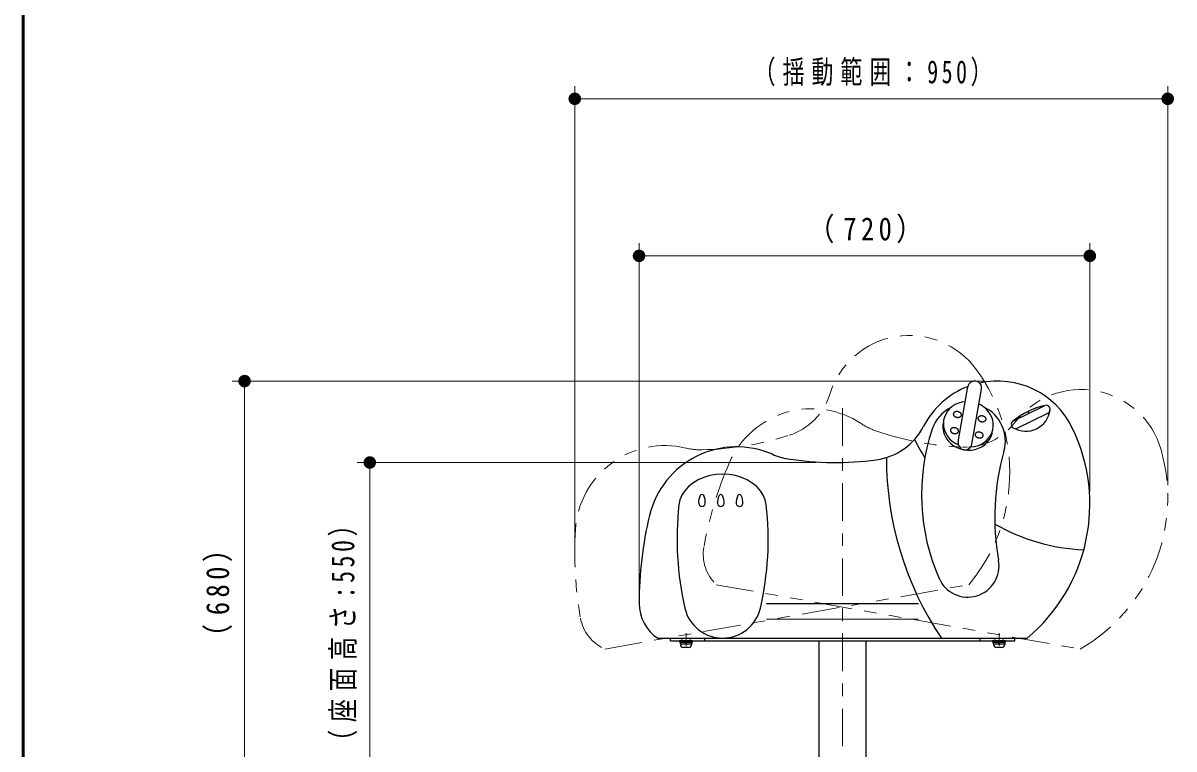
# Model space of a CAD drawing. Units: millimetres on the paper, scale 1:20. Extents: x -385 to 178, y 0 to 267.
# Drawn here: x -385 to -293.1, y 86.8 to 144.7 of the extents above; entities that cross this region are included whole.
import ezdxf

# ---------------------------------------------------------------- set-up
doc = ezdxf.new("R2010")
doc.units = ezdxf.units.MM
for name, pattern in [('USER1', [4.5, 2.5, -2]), ('USER2', [6, 3, -1, 1, -1]), ('USER3', [8, 3, -1, 1, -1, 1, -1])]:
    doc.linetypes.add(name, pattern=pattern)
doc.layers.add('1_20', color=7, linetype='Continuous', lineweight=25)
doc.layers.add('LY_3', color=7, linetype='Continuous', lineweight=13)
doc.styles.add('ＭＳ ゴシック', font='')
doc.styles.get('ＭＳ ゴシック').set_extended_font_data('MS Gothic')

# ---------------------------------------------------------------- blocks, each defined once
blk = doc.blocks.new('filled_dot')
at = {"color": 0, "linetype": 'Continuous', "lineweight": -2, "const_width": 1.25}
blk.add_lwpolyline([(-0.625, 0, 1), (0.625, 0, 1)], format="xyb", close=True, dxfattribs=at)

msp = doc.modelspace()

# ---------------------------------------------------------------- linework, layer by layer
at = {"layer": '1_20', "lineweight": 13}
for p, q in [((-340.94, 103.404), (-340.94, 139.666)), ((-293.585, 107.823), (-293.585, 139.666)), ((-340.94, 138.666), (-293.585, 138.666)), ((-335.804, 99.377), (-335.804, 127.127)), ((-299.804, 107.299), (-299.804, 127.127)), ((-335.804, 126.127), (-299.804, 126.127)), ((-308.172, 116.127), (-368.306, 116.127)), ((-367.306, 82.127), (-367.306, 116.127)), ((-321.648, 109.627), (-358.306, 109.627)), ((-357.306, 82.127), (-357.306, 109.627))]:
    msp.add_line(p, q, dxfattribs=at)
at = {"layer": '1_20'}
for p, q in [((-310.313, 111.279), (-309.539, 115.672)), ((-309.23, 111.088), (-308.455, 115.481)), ((-304.669, 113.563), (-304.735, 113.699)), ((-332.579, 95.377), (-332.579, 95.277)), ((-331.529, 95.377), (-332.579, 95.377)), ((-331.529, 95.277), (-332.579, 95.277)), ((-332.514, 95.277), (-331.594, 95.277)), ((-332.514, 95.277), (-332.514, 95.152)), ((-332.514, 95.152), (-331.594, 95.152)), ((-332.057, 95.277), (-332.091, 95.152)), ((-332.017, 95.277), (-332.051, 95.152)), ((-331.594, 95.277), (-331.594, 95.152)), ((-331.529, 95.277), (-331.529, 95.377)), ((-307.579, 95.377), (-307.579, 95.277)), ((-306.529, 95.377), (-307.579, 95.377)), ((-306.529, 95.277), (-307.579, 95.277)), ((-307.514, 95.277), (-306.594, 95.277)), ((-307.514, 95.277), (-307.514, 95.152)), ((-307.514, 95.152), (-306.594, 95.152)), ((-307.057, 95.277), (-307.091, 95.152)), ((-307.017, 95.277), (-307.051, 95.152)), ((-306.594, 95.277), (-306.594, 95.152)), ((-306.529, 95.277), (-306.529, 95.377))]:
    msp.add_line(p, q, dxfattribs=at)
at = {"layer": '1_20', "color": 21}
for p, q in [((-305.896, 112.963), (-303.441, 114.162)), ((-305.611, 112.379), (-303.156, 113.578)), ((-325.628, 98.377), (-313.479, 98.377)), ((-334.304, 95.602), (-304.804, 95.602))]:
    msp.add_line(p, q, dxfattribs=at)
at = {"layer": '1_20', "linetype": 'USER2', "lineweight": 13}
msp.add_line((-319.554, 113.969), (-319.554, 59.881), dxfattribs=at)
at = {"layer": '1_20', "color": 21, "linetype": 'USER3', "lineweight": 13}
for p, q in [((-338.524, 94.732), (-309.474, 99.868)), ((-329.633, 99.868), (-300.584, 94.732))]:
    msp.add_line(p, q, dxfattribs=at)
at = {"layer": '1_20', "color": 21, "lineweight": 13}
msp.add_line((-313.479, 97.127), (-325.628, 97.127), dxfattribs=at)
at = {"layer": '1_20', "color": 4}
for p, q in [((-333.304, 95.602), (-330.304, 95.602)), ((-333.304, 95.377), (-333.304, 95.602)), ((-330.554, 95.377), (-330.554, 95.602)), ((-330.304, 95.602), (-308.804, 95.602)), ((-308.804, 95.602), (-305.804, 95.602)), ((-308.554, 95.377), (-308.554, 95.602)), ((-305.804, 95.377), (-305.804, 95.602)), ((-333.304, 95.377), (-305.804, 95.377))]:
    msp.add_line(p, q, dxfattribs=at)
at = {"layer": '1_20', "color": 4, "linetype": 'USER1', "lineweight": 13}
for p, q in [((-332.379, 95.377), (-332.379, 95.602)), ((-331.729, 95.377), (-331.729, 95.602)), ((-307.379, 95.377), (-307.379, 95.602)), ((-306.729, 95.377), (-306.729, 95.602))]:
    msp.add_line(p, q, dxfattribs=at)
at = {"layer": '1_20', "color": 4, "linetype": 'USER2', "lineweight": 13}
for p, q in [((-332.054, 94.989), (-332.054, 95.989)), ((-307.054, 94.989), (-307.054, 95.989))]:
    msp.add_line(p, q, dxfattribs=at)
at = {"layer": '1_20', "color": 2}
for p, q in [((-331.604, 95.277), (-332.504, 95.277)), ((-332.504, 95.152), (-332.504, 95.102)), ((-331.854, 94.852), (-332.254, 94.852)), ((-331.604, 95.152), (-331.604, 95.102)), ((-306.604, 95.277), (-307.504, 95.277)), ((-307.504, 95.152), (-307.504, 95.102)), ((-306.854, 94.852), (-307.254, 94.852)), ((-306.604, 95.152), (-306.604, 95.102))]:
    msp.add_line(p, q, dxfattribs=at)
at = {"layer": '1_20', "color": 5}
for p, q in [((-321.429, 82.127), (-321.429, 95.377)), ((-317.679, 82.127), (-317.679, 95.377))]:
    msp.add_line(p, q, dxfattribs=at)
at = {"layer": '1_20'}
for points in [[(-309.749, 114.478), (-310.033, 114.437), (-310.306, 114.358), (-310.562, 114.245), (-310.795, 114.098), (-311.002, 113.921), (-311.178, 113.718), (-311.318, 113.494), (-311.42, 113.252), (-311.483, 112.998), (-311.503, 112.737), (-311.482, 112.474), (-311.419, 112.216), (-311.317, 111.968), (-311.176, 111.734), (-311, 111.521), (-310.793, 111.331), (-310.559, 111.17), (-310.302, 111.04)], [(-309.322, 110.867), (-309.044, 110.9), (-308.776, 110.968), (-308.522, 111.07), (-308.288, 111.204), (-308.078, 111.368), (-307.897, 111.557), (-307.748, 111.769), (-307.634, 111.998), (-307.557, 112.242), (-307.519, 112.493), (-307.52, 112.749), (-307.561, 113.003), (-307.641, 113.25), (-307.759, 113.486), (-307.911, 113.705), (-308.094, 113.905), (-308.306, 114.079), (-308.542, 114.226), (-308.604, 114.257), (-308.666, 114.287)], [(-311.496, 112.893), (-311.542, 112.627), (-311.543, 112.356), (-311.5, 112.086), (-311.413, 111.824), (-311.285, 111.576), (-311.117, 111.346), (-310.915, 111.14), (-310.682, 110.963), (-310.424, 110.819), (-310.146, 110.71), (-309.855, 110.64), (-309.557, 110.61), (-309.26, 110.62), (-308.968, 110.671), (-308.69, 110.761), (-308.431, 110.888), (-308.198, 111.049), (-307.995, 111.241), (-307.826, 111.459), (-307.697, 111.699), (-307.612, 111.945), (-307.567, 112.2)], [(-325.642, 106.253), (-325.724, 106.643), (-325.881, 107.02), (-326.11, 107.375), (-326.405, 107.701), (-326.761, 107.989), (-327.169, 108.234), (-327.62, 108.431), (-328.104, 108.575), (-328.611, 108.662), (-329.129, 108.691), (-329.647, 108.662), (-330.154, 108.575), (-330.639, 108.431), (-331.09, 108.234), (-331.497, 107.989), (-331.853, 107.701), (-332.148, 107.375), (-332.377, 107.02), (-332.535, 106.643), (-332.617, 106.253)]]:
    msp.add_lwpolyline(points, dxfattribs=at)
for points in [[(-310.065, 113.405), (-310.063, 113.425), (-310.063, 113.445), (-310.066, 113.466), (-310.071, 113.486), (-310.079, 113.506), (-310.088, 113.526), (-310.1, 113.545), (-310.115, 113.563), (-310.131, 113.581), (-310.149, 113.598), (-310.169, 113.614), (-310.191, 113.629), (-310.214, 113.642), (-310.239, 113.654), (-310.264, 113.665), (-310.291, 113.674), (-310.318, 113.681), (-310.346, 113.687), (-310.374, 113.691), (-310.402, 113.693), (-310.43, 113.694), (-310.458, 113.693), (-310.485, 113.69), (-310.511, 113.685), (-310.536, 113.679), (-310.561, 113.671), (-310.584, 113.661), (-310.605, 113.65), (-310.625, 113.637), (-310.643, 113.623), (-310.659, 113.608), (-310.673, 113.592), (-310.684, 113.575), (-310.694, 113.556), (-310.701, 113.538), (-310.705, 113.518), (-310.708, 113.498), (-310.708, 113.478), (-310.705, 113.458), (-310.7, 113.438), (-310.692, 113.418), (-310.682, 113.398), (-310.67, 113.379), (-310.656, 113.36), (-310.64, 113.342), (-310.622, 113.325), (-310.602, 113.31), (-310.58, 113.295), (-310.557, 113.281), (-310.532, 113.269), (-310.507, 113.259), (-310.48, 113.25), (-310.453, 113.242), (-310.425, 113.236), (-310.397, 113.232), (-310.369, 113.23), (-310.341, 113.229), (-310.313, 113.231), (-310.286, 113.234), (-310.26, 113.238), (-310.234, 113.245), (-310.21, 113.253), (-310.187, 113.262), (-310.166, 113.274), (-310.146, 113.286), (-310.128, 113.3), (-310.112, 113.315), (-310.098, 113.332), (-310.087, 113.349), (-310.077, 113.367), (-310.07, 113.386)], [(-308.096, 113.058), (-308.093, 113.078), (-308.094, 113.098), (-308.096, 113.118), (-308.101, 113.138), (-308.109, 113.159), (-308.119, 113.178), (-308.131, 113.197), (-308.145, 113.216), (-308.161, 113.234), (-308.18, 113.251), (-308.2, 113.267), (-308.221, 113.281), (-308.245, 113.295), (-308.269, 113.307), (-308.295, 113.317), (-308.321, 113.327), (-308.348, 113.334), (-308.376, 113.34), (-308.404, 113.344), (-308.432, 113.346), (-308.46, 113.347), (-308.488, 113.345), (-308.515, 113.343), (-308.541, 113.338), (-308.567, 113.331), (-308.591, 113.323), (-308.614, 113.314), (-308.635, 113.303), (-308.655, 113.29), (-308.673, 113.276), (-308.689, 113.261), (-308.703, 113.245), (-308.715, 113.227), (-308.724, 113.209), (-308.731, 113.19), (-308.736, 113.171), (-308.738, 113.151), (-308.738, 113.131), (-308.735, 113.111), (-308.73, 113.09), (-308.723, 113.07), (-308.713, 113.051), (-308.701, 113.031), (-308.687, 113.013), (-308.67, 112.995), (-308.652, 112.978), (-308.632, 112.962), (-308.61, 112.948), (-308.587, 112.934), (-308.563, 112.922), (-308.537, 112.911), (-308.511, 112.902), (-308.483, 112.895), (-308.456, 112.889), (-308.427, 112.885), (-308.399, 112.883), (-308.371, 112.882), (-308.344, 112.883), (-308.317, 112.886), (-308.29, 112.891), (-308.265, 112.897), (-308.241, 112.906), (-308.218, 112.915), (-308.196, 112.926), (-308.176, 112.939), (-308.158, 112.953), (-308.143, 112.968), (-308.129, 112.984), (-308.117, 113.002), (-308.107, 113.02), (-308.1, 113.039)], [(-310.293, 112.113), (-310.291, 112.133), (-310.291, 112.153), (-310.294, 112.173), (-310.299, 112.194), (-310.306, 112.214), (-310.316, 112.233), (-310.328, 112.253), (-310.343, 112.271), (-310.359, 112.289), (-310.377, 112.306), (-310.397, 112.322), (-310.419, 112.336), (-310.442, 112.35), (-310.466, 112.362), (-310.492, 112.373), (-310.519, 112.382), (-310.546, 112.389), (-310.574, 112.395), (-310.602, 112.399), (-310.63, 112.401), (-310.658, 112.402), (-310.685, 112.401), (-310.713, 112.398), (-310.739, 112.393), (-310.764, 112.387), (-310.789, 112.378), (-310.811, 112.369), (-310.833, 112.358), (-310.853, 112.345), (-310.871, 112.331), (-310.887, 112.316), (-310.9, 112.3), (-310.912, 112.282), (-310.922, 112.264), (-310.929, 112.245), (-310.933, 112.226), (-310.936, 112.206), (-310.935, 112.186), (-310.933, 112.166), (-310.928, 112.146), (-310.92, 112.125), (-310.91, 112.106), (-310.898, 112.087), (-310.884, 112.068), (-310.868, 112.05), (-310.849, 112.033), (-310.829, 112.017), (-310.808, 112.003), (-310.785, 111.989), (-310.76, 111.977), (-310.734, 111.967), (-310.708, 111.957), (-310.681, 111.95), (-310.653, 111.944), (-310.625, 111.94), (-310.597, 111.938), (-310.569, 111.937), (-310.541, 111.939), (-310.514, 111.941), (-310.488, 111.946), (-310.462, 111.953), (-310.438, 111.961), (-310.415, 111.97), (-310.394, 111.981), (-310.374, 111.994), (-310.356, 112.008), (-310.34, 112.023), (-310.326, 112.039), (-310.314, 112.057), (-310.305, 112.075), (-310.298, 112.094)], [(-308.324, 111.766), (-308.321, 111.786), (-308.322, 111.806), (-308.324, 111.826), (-308.329, 111.846), (-308.337, 111.866), (-308.347, 111.886), (-308.359, 111.905), (-308.373, 111.924), (-308.389, 111.942), (-308.407, 111.959), (-308.428, 111.974), (-308.449, 111.989), (-308.472, 112.003), (-308.497, 112.015), (-308.522, 112.025), (-308.549, 112.034), (-308.576, 112.042), (-308.604, 112.048), (-308.632, 112.052), (-308.66, 112.054), (-308.688, 112.055), (-308.716, 112.053), (-308.743, 112.05), (-308.769, 112.046), (-308.795, 112.039), (-308.819, 112.031), (-308.842, 112.022), (-308.863, 112.01), (-308.883, 111.998), (-308.901, 111.984), (-308.917, 111.969), (-308.931, 111.952), (-308.943, 111.935), (-308.952, 111.917), (-308.959, 111.898), (-308.964, 111.879), (-308.966, 111.859), (-308.966, 111.839), (-308.963, 111.818), (-308.958, 111.798), (-308.951, 111.778), (-308.941, 111.758), (-308.929, 111.739), (-308.914, 111.721), (-308.898, 111.703), (-308.88, 111.686), (-308.86, 111.67), (-308.838, 111.655), (-308.815, 111.642), (-308.79, 111.63), (-308.765, 111.619), (-308.738, 111.61), (-308.711, 111.603), (-308.683, 111.597), (-308.655, 111.593), (-308.627, 111.591), (-308.599, 111.59), (-308.572, 111.591), (-308.544, 111.594), (-308.518, 111.599), (-308.493, 111.605), (-308.468, 111.613), (-308.445, 111.623), (-308.424, 111.634), (-308.404, 111.647), (-308.386, 111.661), (-308.37, 111.676), (-308.356, 111.692), (-308.345, 111.709), (-308.335, 111.728), (-308.328, 111.746)]]:
    msp.add_lwpolyline(points, close=True, dxfattribs=at)
at = {"layer": '1_20', "linetype": 'USER3', "lineweight": 13}
for centre, radius, start, end in [((-314.225, 113.134), 6.634, 35.92981, 162.87852), ((-320.144, 108.845), 13.944, 319.92382, 35.92981), ((-325.344, 116.559), 5, 287.69312, 342.87852), ((-300.498, 108.823), 6.634, 15.87726, 142.82596), ((-322.022, 106.768), 7.156, 56.40183, 156.36509), ((-315.296, 116.893), 5, 236.40183, 251.05619), ((-308.965, 135.336), 24.5, 251.05619, 267.64057), ((-309.768, 115.853), 5, 267.64057, 322.82596), ((-331.27, 135.137), 24.5, 271.10874, 287.69312), ((-333.74, 103.823), 7.156, 76.45438, 176.41764), ((-330.893, 115.641), 5, 256.45438, 271.10874), ((-307.529, 106.823), 13.944, 299.87126, 15.87726)]:
    msp.add_arc(centre, radius, start, end, dxfattribs=at)
at = {"layer": '1_20'}
for centre, radius, start, end in [((-308.997, 115.577), 0.55, 350, 170), ((-307.172, 109.492), 6.634, 25.90354, 102.52641), ((-307.172, 109.492), 6.634, 110.8643, 152.85224), ((-301.864, 107.822), 6.541, 103.34148, 128.73067), ((-304.924, 114.086), 1.965, 239.63515, 352.43701), ((-317.525, 114.801), 5, 277.66685, 332.85224), ((-296.659, 107.054), 16.589, 161.62415, 203.76146), ((-313.748, 106.299), 13.944, 309.89754, 25.90354), ((-299.523, 118.599), 15.969, 206.56334, 212.55483), ((-309.772, 111.184), 0.55, 170, 350), ((-328.01, 103.721), 7.156, 66.42811, 166.39137), ((-287.946, 105.239), 19.45, 164.24029, 190.13483), ((-323.149, 114.862), 5, 246.42811, 261.08247), ((-320.127, 134.127), 24.5, 261.08247, 277.66685), ((-290.196, 110.022), 25.858, 180, 213.8961), ((-329.884, 106.457), 1.161, 152.8003, 185.26266), ((-330.779, 106.917), 0.154, 27.1997, 152.8003), ((-331.675, 106.457), 1.161, 354.73734, 27.1997), ((-328.384, 106.457), 1.161, 152.8003, 185.26266), ((-329.279, 106.917), 0.154, 27.1997, 152.8003), ((-330.175, 106.457), 1.161, 354.73734, 27.1997), ((-326.884, 106.457), 1.161, 152.8003, 185.26266), ((-327.779, 106.917), 0.154, 27.1997, 152.8003), ((-328.675, 106.457), 1.161, 354.73734, 27.1997), ((-308.067, 103.523), 24.701, 173.65471, 192.91285), ((-330.779, 106.375), 0.262, 185.26266, 354.73734), ((-329.279, 106.375), 0.262, 185.26266, 354.73734), ((-327.779, 106.375), 0.262, 185.26266, 354.73734), ((-350.191, 103.523), 24.701, 347.08715, 6.34529), ((-299.523, 118.599), 15.969, 240.49134, 267.24721), ((-309.554, 101.377), 2.5, 203.50821, 10.40684), ((-329.129, 98.694), 3.092, 192.91285, 347.08715)]:
    msp.add_arc(centre, radius, start, end, dxfattribs=at)
at = {"layer": '1_20', "color": 21}
for centre, radius, start, end in [((-309.554, 111.337), 3.002, 116.37366, 161.62415), ((-309.554, 111.337), 3.002, 344.24029, 64.49149), ((-303.299, 113.87), 0.325, 296.03608, 116.03608), ((-305.753, 112.671), 0.325, 116.03608, 296.03608), ((-305.935, 98.377), 29.869, 166.39137, 180), ((-332.487, 98.377), 3.317, 180, 236.78604)]:
    msp.add_arc(centre, radius, start, end, dxfattribs=at)
at = {"layer": '1_20', "color": 21, "linetype": 'USER3', "lineweight": 13}
for centre, radius, start, end in [((-301.214, 97.662), 29.869, 156.36509, 169.97372), ((-311.071, 102.404), 29.869, 176.41764, 190.02628), ((-327.361, 102.284), 3.317, 169.97372, 226.75976), ((-337.218, 97.781), 3.317, 190.02628, 246.81232)]:
    msp.add_arc(centre, radius, start, end, dxfattribs=at)
at = {"layer": '1_20', "color": 2}
for centre, start, end in [((-332.254, 95.102), 180, 270), ((-331.854, 95.102), 270, 0), ((-307.254, 95.102), 180, 270), ((-306.854, 95.102), 270, 0)]:
    msp.add_arc(centre, 0.25, start, end, dxfattribs=at)
at = {"layer": 'LY_3', "lineweight": 50}
msp.add_line((-385, 267), (-385, 0), dxfattribs=at)

# ---------------------------------------------------------------- block references
at = {"layer": '1_20', "lineweight": 13, "xscale": 0.4, "yscale": 0.4}
for p in [(-340.94, 138.666), (-335.804, 126.127)]:
    msp.add_blockref('filled_dot', p, dxfattribs=at)
for p, rotation in [((-293.585, 138.666), 180), ((-299.804, 126.127), 180), ((-367.306, 116.127), 270), ((-357.306, 109.627), 270)]:
    msp.add_blockref('filled_dot', p, dxfattribs=dict(at, rotation=rotation))

# ---------------------------------------------------------------- texts
at = {"layer": '1_20', "char_height": 1.833, "attachment_point": 8, "style": 'ＭＳ ゴシック'}
for s, insert in [('\\T1.32;\\W0.7;（揺動範囲：950）', (-316.839, 139.666)), ('\\T1.33;\\W0.85;（720）', (-317.379, 127.127))]:
    msp.add_mtext(s, dxfattribs=dict(at, insert=insert))
at = {"layer": '1_20', "char_height": 1.833, "attachment_point": 8, "rotation": 90, "style": 'ＭＳ ゴシック'}
for s, insert in [('\\T1.32;\\W0.75;（座面高さ:550）', (-358.306, 96.305)), ('\\T1.33;\\W0.85;（680）', (-368.306, 99.551))]:
    msp.add_mtext(s, dxfattribs=dict(at, insert=insert))

doc.saveas('drawing.dxf')
